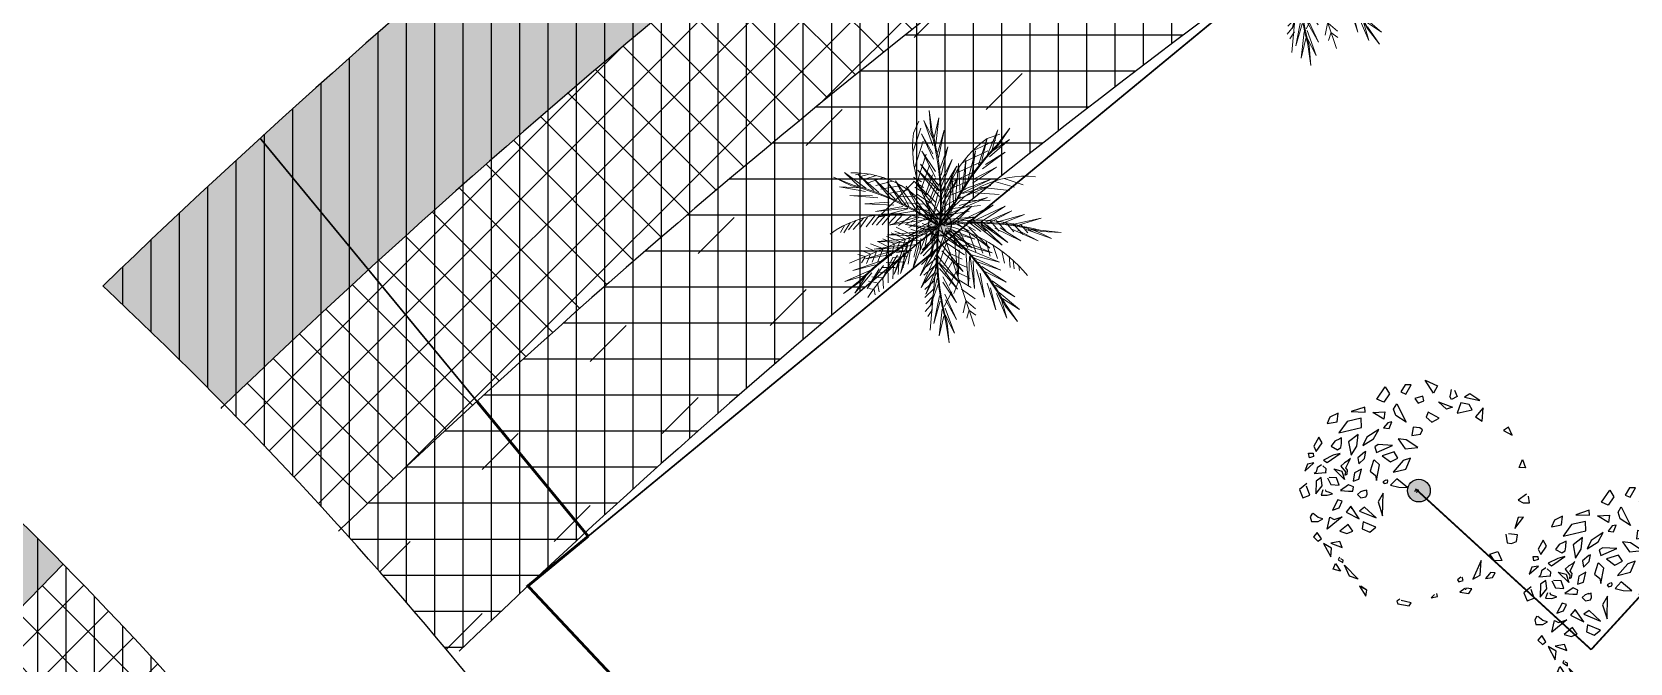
# Model space of a CAD drawing. Extents: x 671027 to 671614, y 802418 to 802669.
# Drawn here: x 671411.9 to 671440.08, y 802543.83 to 802554.96 of the extents above; entities that cross this region are included whole.
import ezdxf

# ---------------------------------------------------------------- set-up
doc = ezdxf.new("R2010")
doc.units = 0
for name, color, linetype in [('Bubbler 110', 1, 'Continuous'), ('Bubbler 60', 200, 'Continuous'), ('drip line', 7, 'Continuous'), ('korezia', 8, 'Continuous'), ('Pipe-Lateral-10 Bars-32mm', 7, 'Continuous'), ('Pipe-Lateral-10 Bars-50mm', 7, 'Continuous'), ('shrubs-Gc', 7, 'Continuous')]:
    doc.layers.add(name, color=color, linetype=linetype)
doc.layers.add('palm bltshardia', color=8, linetype='Continuous', lineweight=15)
doc.styles.get("Standard").update_dxf_attribs({"font": 'arial.ttf'})
doc.linetypes.add('32mm', pattern='A,0.5,-0.2,["32mm",Standard,S=0.1,R=0,X=-0.1,Y=-0.05],-0.5', length=1.2)
doc.linetypes.add('50mm', pattern='A,0.5,-0.2,["50mm",Standard,S=0.1,R=0,X=-0.1,Y=-0.05],-0.5', length=1.2)
pattern_1 = [(90, (0, 0), (-0.5, 0), [])]

# ---------------------------------------------------------------- blocks, each defined once
blk = doc.blocks.new('aer')
at = {"layer": 'palm bltshardia', "color": 60}
for p, q in [((-0.891, 1.136, -0.051), (-0.879, 1.331, -0.051)), ((-0.81, 0.872, -0.051), (-0.819, 1.243, -0.051)), ((-0.277, 0.977, -0.051), (-0.076, 1.224, -0.051)), ((-0.255, 1.133, -0.051), (-0.058, 1.356, -0.051)), ((-0.707, 0.675, -0.051), (-0.718, 1.075, -0.051)), ((-0.278, 0.753, -0.051), (-0.062, 1.138, -0.051)), ((-0.258, 0.596, -0.051), (-0.065, 0.972, -0.051)), ((-0.603, 0.53, -0.051), (-0.613, 0.908, -0.051)), ((-0.51, 0.415, -0.051), (-0.513, 0.771, -0.051)), ((-0.21, 0.41, -0.051), (-0.041, 0.821, -0.051)), ((0.825, 0.752, -0.051), (0.985, 0.699, -0.051)), ((0.904, 0.782, -0.051), (1.026, 0.747, -0.051)), ((1.011, 0.826, -0.051), (1.077, 0.81, -0.051)), ((-0.425, 0.295, -0.051), (-0.425, 0.655, -0.051)), ((-0.339, 0.232, -0.051), (-0.331, 0.554, -0.051)), ((-0.149, 0.254, -0.051), (-0.025, 0.658, -0.051)), ((-0.095, 0.15, -0.051), (-0.012, 0.47, -0.051)), ((0.48, 0.526, -0.051), (0.717, 0.496, -0.051)), ((0.575, 0.6, -0.051), (0.788, 0.582, -0.051)), ((0.714, 0.682, -0.051), (0.895, 0.65, -0.051)), ((-1.388, 0.173, -0.051), (-1.523, 0.314, -0.051)), ((-1.139, 0.052, -0.051), (-1.417, 0.299, -0.051)), ((-0.925, -0.006, -0.051), (-1.225, 0.258, -0.051)), ((-0.217, 0.114, -0.051), (-0.257, 0.443, -0.051)), ((0.196, 0.228, -0.051), (0.479, 0.242, -0.051)), ((0.29, 0.343, -0.051), (0.575, 0.325, -0.051)), ((0.371, 0.427, -0.051), (0.632, 0.412, -0.051)), ((-0.748, -0.029, -0.051), (-1.032, 0.221, -0.051)), ((-0.6, -0.038, -0.051), (-0.863, 0.202, -0.051)), ((-0.454, -0.058, -0.051), (-0.718, 0.187, -0.051)), ((-0.349, -0.038, -0.051), (-0.579, 0.187, -0.051)), ((-0.18, -0.029, -0.051), (-0.449, 0.166, -0.051)), ((0.119, 0.117, -0.051), (0.41, 0.15, -0.051))]:
    blk.add_line(p, q, dxfattribs=at)
at = {"layer": 'palm bltshardia', "elevation": -0.051}
for points in [[(-0.74, 1.253), (-0.9, 1.5), (-0.747, 1.23)], [(0.677, 1.327), (0.807, 1.59), (0.653, 1.32)], [(-1.325, 0.422), (-1.605, 0.513), (-1.304, 0.434)], [(1.474, 0.41), (1.758, 0.487), (1.454, 0.424)], [(1.37, -0.471), (1.65, -0.562), (1.35, -0.483)], [(-1.038, -0.969), (-1.257, -1.165), (-1.038, -0.945)], [(0.31, -1.415), (0.371, -1.703), (0.289, -1.403)]]:
    blk.add_lwpolyline(points, dxfattribs=at)
at = {"layer": 'palm bltshardia', "color": 52, "elevation": -0.051}
for points in [[(-0.629, 1.061), (-0.748, 1.433), (-0.692, 1.141)], [(-0.674, 1.05), (-0.948, 1.329), (-0.715, 1.143)], [(0.421, 1.002), (0.498, 1.407), (0.461, 1.073)], [(0.484, 0.952), (0.786, 1.232), (0.523, 1.022)], [(-0.372, 0.679), (-0.449, 1.098), (-0.424, 0.739)], [(0.226, 0.576), (0.227, 1.052), (0.262, 0.648)], [(-0.455, 0.644), (-0.79, 0.908), (-0.484, 0.718)], [(-0.243, 0.4), (-0.234, 0.912), (-0.291, 0.483)], [(0.073, 0.241), (0.046, 0.832), (0.12, 0.405)], [(0.228, 0.559), (0.631, 0.814), (0.27, 0.628)], [(-1.112, 0.409), (-1.451, 0.603), (-1.212, 0.425)], [(-0.664, 0.301), (-1.004, 0.558), (-0.742, 0.31)], [(-0.251, 0.358), (-0.722, 0.605), (-0.315, 0.456)], [(-0.334, 0.177), (-0.694, 0.569), (-0.446, 0.214)], [(0.009, 0.105), (0.103, 0.536), (-0.019, 0.164)], [(0.094, 0.247), (0.608, 0.539), (0.207, 0.374)], [(0.472, 0.216), (0.851, 0.589), (0.585, 0.247)], [(0.807, 0.324), (1.16, 0.563), (0.886, 0.329)], [(1.26, 0.408), (1.609, 0.585), (1.361, 0.419)], [(-1.111, 0.363), (-1.501, 0.383), (-1.204, 0.404)], [(-0.675, 0.212), (-1.1, 0.179), (-0.747, 0.247)], [(-0.02, 0.001), (-0.243, 0.382), (-0.081, 0.025)], [(0.083, 0.078), (0.397, 0.386), (0.148, 0.085)], [(0.814, 0.234), (1.237, 0.18), (0.887, 0.265)], [(1.257, 0.363), (1.648, 0.363), (1.352, 0.399)], [(-0.373, 0.158), (-0.866, 0.018), (-0.465, 0.183)], [(-0.024, -0.011), (-0.416, -0.211), (-0.088, 0.002)], [(0.069, -0.039), (0.462, 0.162), (0.133, -0.051)], [(0.51, 0.195), (0.995, 0.031), (0.603, 0.216)], [(-0.33, -0.233), (-0.849, -0.348), (-0.418, -0.311)], [(-0.021, -0.049), (-0.462, -0.051), (-0.073, -0.09)], [(0.022, -0.075), (-0.197, -0.458), (0.031, -0.14)], [(-0.013, -0.058), (-0.035, -0.498), (-0.056, -0.107)], [(0.034, -0.072), (0.404, -0.312), (0.055, -0.134)], [(0.066, -0.051), (0.288, -0.432), (0.127, -0.075)], [(0.38, -0.226), (0.739, -0.618), (0.491, -0.263)], [(0.419, -0.208), (0.911, -0.068), (0.511, -0.233)], [(0.721, -0.261), (1.146, -0.229), (0.792, -0.296)], [(-0.603, -0.456), (-0.995, -0.622), (-0.65, -0.52)], [(-0.334, -0.276), (-0.459, -0.773), (-0.402, -0.343)], [(0.027, -0.435), (-0.133, -0.942), (0.05, -0.549)], [(0.062, -0.459), (0.43, -0.816), (0.087, -0.551)], [(0.709, -0.351), (1.049, -0.607), (0.788, -0.36)], [(1.156, -0.413), (1.547, -0.432), (1.249, -0.453)], [(1.157, -0.458), (1.496, -0.653), (1.257, -0.474)], [(-0.531, -0.511), (-0.716, -0.895), (-0.597, -0.555)], [(-0.92, -0.79), (-1.258, -0.987), (-0.984, -0.869)], [(-0.88, -0.812), (-1.092, -1.141), (-0.961, -0.873)], [(0.084, -0.782), (0.031, -1.205), (0.115, -0.855)], [(0.167, -0.748), (0.408, -1.099), (0.172, -0.827)], [(0.214, -1.224), (0.216, -1.615), (0.251, -1.319)], [(0.254, -1.2), (0.432, -1.548), (0.265, -1.301)]]:
    blk.add_lwpolyline(points, dxfattribs=at)
at = {"layer": 'palm bltshardia', "color": 64, "elevation": -0.051}
for points in [[(0.566, 1.137), (0.83, 1.426), (0.604, 1.231)], [(-0.51, 0.897), (-0.602, 1.299), (-0.551, 0.966)], [(0.292, 0.778), (0.353, 1.2), (0.342, 0.84)], [(-0.585, 0.868), (-0.897, 1.137), (-0.626, 0.937)], [(-0.298, 0.478), (-0.317, 0.955), (-0.337, 0.549)], [(0.146, 0.458), (0.125, 0.989), (0.199, 0.563)], [(0.364, 0.723), (0.688, 0.999), (0.39, 0.798)], [(-0.313, 0.485), (-0.726, 0.725), (-0.358, 0.553)], [(-0.095, 0.207), (-0.091, 0.798), (-0.148, 0.369)], [(0.187, 0.472), (0.635, 0.72), (0.235, 0.555)], [(-0.913, 0.369), (-1.252, 0.602), (-0.99, 0.392)], [(-0.474, 0.204), (-0.81, 0.542), (-0.55, 0.23)], [(-0.129, 0.074), (-0.526, 0.513), (-0.278, 0.157)], [(0.047, 0.113), (-0.064, 0.539), (0.073, 0.172)], [(0.262, 0.124), (0.681, 0.542), (0.415, 0.2)], [(0.612, 0.236), (0.966, 0.557), (0.69, 0.258)], [(1.059, 0.379), (1.41, 0.595), (1.138, 0.398)], [(-0.922, 0.289), (-1.334, 0.276), (-1, 0.312)], [(-0.1, 0.185), (-0.625, 0.458), (-0.218, 0.308)], [(0.119, 0.08), (0.5, 0.3), (0.143, 0.14)], [(0.601, 0.224), (1.061, 0.097), (0.681, 0.239)], [(1.065, 0.298), (1.475, 0.264), (1.143, 0.317)], [(-0.463, 0.191), (-0.929, 0.088), (-0.541, 0.21)], [(-0.148, 0.064), (-0.719, -0.091), (-0.319, 0.074)], [(0.083, 0.065), (0.409, -0.232), (0.148, 0.06)], [(0.194, -0.113), (0.765, 0.041), (0.364, -0.124)], [(0.281, 0.113), (0.843, -0.071), (0.451, 0.114)], [(-0.139, -0.107), (-0.717, -0.231), (-0.285, -0.194)], [(-0.139, -0.129), (-0.291, -0.7), (-0.234, -0.271)], [(0.013, -0.206), (-0.168, -0.769), (0.015, -0.376)], [(0.032, -0.217), (0.451, -0.634), (0.108, -0.37)], [(0.175, -0.124), (0.572, -0.562), (0.324, -0.207)], [(0.509, -0.24), (0.974, -0.138), (0.587, -0.26)], [(-0.424, -0.34), (-0.884, -0.463), (-0.484, -0.393)], [(-0.407, -0.338), (-0.551, -0.792), (-0.463, -0.396)], [(0.519, -0.254), (0.856, -0.591), (0.596, -0.279)], [(0.958, -0.419), (1.298, -0.652), (1.036, -0.441)], [(0.967, -0.338), (1.379, -0.325), (1.045, -0.361)], [(-0.786, -0.638), (-1.158, -0.815), (-0.845, -0.694)], [(-0.721, -0.686), (-0.916, -1.049), (-0.78, -0.742)], [(0.073, -0.569), (-0.052, -1.029), (0.088, -0.648)], [(0.079, -0.553), (0.401, -0.905), (0.101, -0.631)], [(0.149, -1.032), (0.117, -1.442), (0.168, -1.11)], [(0.223, -1), (0.44, -1.35), (0.242, -1.078)]]:
    blk.add_lwpolyline(points, dxfattribs=at)
at = {"layer": 'palm bltshardia', "color": 13, "elevation": -0.051}
for points in [[(0.679, 1.294, 0.163977), (0.009, 0.019, -5.135633)], [(-0.891, 1.136, 0.234869), (0.008, 0.007, 2.6185)], [(1.191, 0.889, 0.174923), (0.009, 0.019, -4.874429)], [(-1.388, 0.173, 0.234869), (0.051, 0.063, 2.6185)]]:
    blk.add_lwpolyline(points, format="xyb", dxfattribs=at)
at = {"layer": 'palm bltshardia', "color": 60, "elevation": -0.051}
for points in [[(0.57, 1.168), (0.645, 1.225)], [(0.346, 0.901), (0.522, 0.958)], [(0.406, 0.989), (0.614, 1.066)], [(0.459, 1.092), (0.619, 1.137)], [(0.232, 0.696), (0.429, 0.764)], [(0.268, 0.782), (0.488, 0.862)], [(0.113, 0.39), (0.329, 0.511)], [(0.15, 0.486), (0.355, 0.584)], [(0.192, 0.581), (0.389, 0.672)], [(-0.344, -0.005), (-0.564, 0.236)], [(-0.198, -0.001), (-0.478, 0.278)], [(0.048, 0.193), (0.251, 0.359)], [(0.092, 0.302), (0.284, 0.444)], [(-0.476, 0.001), (-0.659, 0.21)], [(-0.476, 0.001), (-0.651, -0.125)], [(0.132, -0.016), (0.347, 0.123)], [(0.29, -0.013), (0.55, 0.155)], [(0.436, -0.04), (0.597, 0.101)], [(0.555, -0.049), (0.726, 0.112)], [(0.724, -0.058), (0.9, 0.095)], [(0.858, -0.062), (1.03, 0.056)], [(0.997, -0.081), (1.205, 0.046)], [(-0.688, 0), (-0.795, -0.082)], [(-0.598, -0.007), (-0.74, -0.106)], [(-0.654, -0.229), (-0.713, -0.49)], [(-0.525, -0.157), (-0.625, -0.418)], [(-0.344, -0.005), (-0.553, -0.137)], [(-0.367, -0.091), (-0.498, -0.341)], [(-0.251, -0.055), (-0.363, -0.254)], [(-0.147, -0.032), (-0.263, -0.217)], [(-0.163, -0.164), (-0.144, -0.437)], [(-0.001, -0.11), (-0.118, -0.234)], [(-0.002, -0.222), (-0.116, -0.329)], [(-0.094, -0.105), (-0.081, -0.326)], [(-0.003, -0.151), (-0.028, -0.305)], [(0.047, -0.233), (0.01, -0.392)], [(0.042, -0.131), (0.164, -0.228)], [(0.06, -0.226), (0.195, -0.318)], [(0.103, -0.075), (0.236, -0.386)], [(0.189, -0.097), (0.322, -0.407)], [(0.29, -0.023), (0.519, -0.229)], [(0.305, -0.161), (0.429, -0.48)], [(0.425, -0.226), (0.506, -0.483)], [(0.437, -0.019), (0.574, -0.184)], [(0.556, -0.029), (0.699, -0.215)], [(0.724, -0.048), (0.874, -0.227)], [(0.857, -0.065), (1.008, -0.209)], [(0.974, -0.228), (1.131, -0.415)], [(1.18, -0.085), (1.34, -0.007)], [(1.18, -0.094), (1.325, -0.196)], [(1.32, -0.104), (1.43, -0.038)], [(1.32, -0.098), (1.418, -0.18)], [(-0.864, -0.39), (-0.901, -0.638)], [(-0.754, -0.298), (-0.822, -0.593)], [(-0.353, -0.437), (-0.28, -0.608)], [(-0.286, -0.34), (-0.232, -0.566)], [(-0.002, -0.409), (-0.051, -0.459), (-0.22, -0.606)], [(-0.219, -0.243), (-0.203, -0.469)], [(-0.002, -0.308), (-0.108, -0.42)], [(-0.002, -0.409), (0.047, -0.459), (0.121, -0.528)], [(0.112, -0.327), (0.049, -0.488)], [(0.075, -0.338), (0.231, -0.415)], [(0.129, -0.42), (0.091, -0.619)], [(0.126, -0.419), (0.288, -0.539)], [(0.522, -0.296), (0.588, -0.511)], [(0.621, -0.36), (0.699, -0.542)], [(0.729, -0.411), (0.789, -0.581)], [(0.829, -0.453), (0.894, -0.625)], [(-1.094, -0.665), (-1.113, -0.814)], [(-1.032, -0.575), (-1.052, -0.757)], [(-0.966, -0.495), (-0.98, -0.727)], [(-0.446, -0.674), (-0.361, -0.861)], [(-0.435, -0.581), (-0.335, -0.782)], [(-0.388, -0.512), (-0.311, -0.683)], [(-0.002, -0.478), (-0.172, -0.649)], [(-0.002, -0.548), (-0.171, -0.706)], [(-0.003, -0.64), (-0.149, -0.79)], [(-0.003, -0.64), (0.116, -0.754)], [(-0.002, -0.478), (0.102, -0.583)], [(-0.002, -0.548), (0.105, -0.657)], [(0.187, -0.532), (0.125, -0.75)], [(0.158, -0.54), (0.351, -0.659)], [(0.239, -0.622), (0.171, -0.827)], [(0.181, -0.642), (0.37, -0.747)], [(0.922, -0.499), (0.988, -0.649)], [(1.013, -0.55), (1.089, -0.703)], [(1.102, -0.589), (1.171, -0.694)], [(-1.152, -0.763), (-1.161, -0.855)], [(-0.519, -0.935), (-0.414, -1.11)], [(-0.505, -0.816), (-0.4, -1.009)], [(-0.485, -0.747), (-0.393, -0.918)], [(-0.002, -0.904), (-0.144, -1.051)], [(-0.003, -0.726), (-0.14, -0.854)], [(-0.003, -0.829), (-0.127, -0.93)], [(-0.004, -0.904), (0.136, -1.052)], [(-0.003, -0.726), (0.14, -0.841)], [(-0.003, -0.829), (0.138, -0.925)], [(0.286, -0.717), (0.199, -0.946)], [(0.211, -0.744), (0.429, -0.854)], [(0.316, -0.854), (0.242, -1.038)], [(0.28, -0.865), (0.459, -0.951)], [(-0.543, -1.113), (-0.461, -1.266)], [(-0.534, -0.991), (-0.439, -1.198)], [(-0.003, -1.014), (-0.124, -1.13)], [(-0.003, -1.106), (-0.107, -1.216)], [(-0.005, -1.014), (0.116, -1.131)], [(-0.005, -1.106), (0.099, -1.216)], [(0.341, -0.985), (0.28, -1.117)], [(0.381, -1.09), (0.311, -1.222)], [(0.351, -0.979), (0.485, -1.034)], [(0.392, -1.083), (0.533, -1.133)], [(-0.547, -1.202), (-0.446, -1.344)], [(-0.541, -1.292), (-0.468, -1.389)], [(-0.003, -1.199), (-0.015, -1.204), (-0.072, -1.28)], [(-0.005, -1.199), (0.007, -1.204), (0.063, -1.28)], [(0.42, -1.186), (0.348, -1.292)], [(0.428, -1.18), (0.553, -1.209)], [(0.496, -1.263), (0.45, -1.328)], [(0.496, -1.263), (0.574, -1.28)]]:
    blk.add_lwpolyline(points, dxfattribs=at)
at = {"layer": 'palm bltshardia', "color": 13, "elevation": -0.051}
for points in [[(1.572, -0.121), (-0.008, 0.006)], [(-0.001, -0.009), (-0.005, -1.443)], [(0.023, -0.021), (1.368, -0.745)]]:
    blk.add_lwpolyline(points, dxfattribs=at)
at = {"layer": 'palm bltshardia', "color": 60, "elevation": -0.051}
blk.add_lwpolyline([(0.564, -1.395, -0.096681), (0.06, -0.134, 0.41346)], format="xyb", dxfattribs=at)
at = {"layer": 'palm bltshardia', "color": 15}
for centre, radius, start, end in [((2.757, 2.687, -0.051), 3.795, 202.5718, 223.5983), ((2.757, 2.687, -0.051), 3.781, 202.2898, 223.5983), ((3.668, -0.983, -0.051), 3.795, 142.5718, 163.5983), ((3.668, -0.983, -0.051), 3.781, 142.2898, 163.5983), ((-1.82, -3.326, -0.051), 3.781, 61.1603, 82.4687), ((-1.82, -3.326, -0.051), 3.795, 61.1603, 82.1867), ((1.778, -3.358, -0.051), 3.795, 94.9049, 115.9313), ((1.778, -3.358, -0.051), 3.781, 94.6228, 115.9313), ((1.96, -3.271, -0.051), 3.795, 121.1603, 142.1867), ((1.96, -3.271, -0.051), 3.781, 121.1603, 142.4687), ((3.803, 0.03, -0.051), 3.795, 181.1603, 202.1867), ((3.803, 0.03, -0.051), 3.781, 181.1603, 202.4687), ((1.866, 3.277, -0.051), 3.795, 241.1603, 262.1867), ((1.866, 3.277, -0.051), 3.781, 241.1603, 262.4687)]:
    blk.add_arc(centre, radius, start, end, dxfattribs=at)
at = {"layer": 'palm bltshardia', "color": 60, "extrusion": (0, 0, -1)}
for centre, major_axis, start_param, end_param in [((1.156, 0.858, -0.051), (0.869, -1.145), 1.597919, 2.736382), ((0.009, 0.019, -0.051), (-0.0166, -0.0126), 4.61587, 6.963033), ((1.019, -1.193, -0.051), (-1.248, -0.947), 0.42674, 1.511951)]:
    blk.add_ellipse(centre, major_axis=major_axis, ratio=1, start_param=start_param, end_param=end_param, dxfattribs=at)
at = {"layer": 'palm bltshardia', "color": 13, "extrusion": (0, 0, -1)}
blk.add_ellipse((0.106, -1.436, -0.051), major_axis=(0.863, -1.136), ratio=1, start_param=2.601404, end_param=3.68612, dxfattribs=at)
blk = doc.blocks.new('korezya')
at = {"layer": 'korezia', "color": 3}
for p, q in [((1.079, 6.355), (0.943, 6.209)), ((1.685, 6.19), (1.079, 6.355)), ((-2.295, 5.958), (-2.494, 5.7)), ((-2.494, 5.7), (-2.155, 5.634)), ((-1.811, 5.841), (-2.295, 5.958)), ((-2.155, 5.634), (-2.128, 5.733)), ((-2.155, 5.634), (-2.155, 5.634)), ((-2.096, 5.648), (-1.811, 5.841)), ((0.943, 6.209), (1.251, 6.105)), ((1.251, 6.105), (1.486, 6.03)), ((1.486, 6.03), (1.486, 6.03)), ((1.563, 5.95), (1.739, 6.04)), ((1.739, 6.04), (1.685, 6.19)), ((3.445, 5.617), (3.354, 5.297)), ((3.734, 5.034), (3.445, 5.617)), ((-3.688, 5.168), (-3.864, 4.914)), ((-3.864, 4.914), (-3.611, 4.886)), ((-3.304, 5.196), (-3.688, 5.168)), ((-3.611, 4.886), (-3.548, 4.947)), ((-3.548, 4.947), (-3.304, 5.196)), ((-3.145, 4.18), (-2.589, 5.163)), ((-3.01, 4.984), (-3.145, 4.18)), ((-2.589, 5.163), (-3.01, 4.984)), ((-1.807, 5.262), (-2.042, 5.201)), ((-2.042, 5.201), (-2.001, 5.008)), ((-1.933, 4.999), (-1.734, 5.131)), ((-1.734, 5.131), (-1.807, 5.262)), ((3.354, 5.297), (3.662, 5.053)), ((3.354, 5.297), (3.734, 5.034)), ((3.662, 5.053), (3.662, 5.053)), ((3.793, 4.644), (4.246, 4.437)), ((4.472, 3.811), (3.793, 4.644)), ((-4.108, 3.752), (-4.294, 4.274)), ((-4.294, 4.274), (-3.882, 4.25)), ((-3.652, 3.86), (-4.108, 3.752)), ((-3.882, 4.25), (-3.652, 3.86)), ((4.246, 4.437), (4.472, 3.811)), ((4.558, 3.651), (4.531, 3.515)), ((4.798, 3.468), (4.558, 3.651)), ((4.734, 4.112), (5.128, 3.967)), ((4.979, 3.666), (4.734, 4.112)), ((5.128, 3.967), (4.979, 3.666)), ((5.137, 2.513), (4.522, 2.805)), ((4.522, 2.805), (4.626, 2.457)), ((4.531, 3.515), (4.662, 3.44)), ((4.662, 3.44), (4.662, 3.44)), ((4.721, 3.336), (4.798, 3.468)), ((5.209, 3.275), (5.119, 2.791)), ((5.119, 2.791), (5.544, 2.499)), ((5.544, 2.499), (5.209, 3.275)), ((2.926, 2.08), (2.559, 1.831)), ((2.559, 1.831), (3.243, 1.478)), ((3.337, 1.854), (2.926, 2.08)), ((3.243, 1.478), (3.337, 1.854)), ((4.206, 2.052), (3.867, 1.949)), ((3.867, 1.949), (4.088, 1.554)), ((4.088, 1.554), (4.586, 1.892)), ((4.586, 1.892), (4.206, 2.052)), ((4.626, 2.457), (5.137, 2.513)), ((5.848, 2.349), (5.644, 2.227)), ((5.644, 2.227), (5.843, 1.855)), ((5.843, 1.855), (6.078, 2.086)), ((6.078, 2.086), (5.848, 2.349)), ((-5.74, 1.155), (-6.089, 1.188)), ((-6.089, 1.188), (-6.061, 0.812)), ((-5.957, 0.699), (-5.473, 0.986)), ((-5.473, 0.986), (-5.74, 1.155)), ((2.134, 1.233), (2.004, -0.028)), ((2.325, 0.434), (2.134, 1.233)), ((3.401, 0.867), (2.51, 1.318)), ((2.51, 1.318), (3.094, 0.678)), ((4.143, 0.862), (3.446, 1.285)), ((3.446, 1.285), (3.863, 0.556)), ((4.844, 1.21), (4.378, 1.097)), ((5.739, 1.248), (5.468, 1.126)), ((5.468, 1.126), (5.721, 1.023)), ((5.721, 1.023), (5.975, 0.778)), ((6.115, 1.22), (5.739, 1.248)), ((6.02, 0.755), (6.16, 0.957)), ((6.16, 0.957), (6.115, 1.22)), ((-6.061, 0.812), (-6.061, 0.812)), ((2.004, -0.028), (2.325, 0.434)), ((2.976, 0.095), (2.899, -0.032)), ((3.257, 0.128), (2.976, 0.095)), ((3.094, 0.678), (3.401, 0.867)), ((3.424, -0.069), (3.257, 0.128)), ((3.863, 0.556), (3.822, 0.697)), ((3.863, 0.556), (4.143, 0.862)), ((4.514, 0.59), (4.324, 0.237)), ((4.324, 0.237), (4.559, 0.143)), ((4.898, 0.684), (4.514, 0.59)), ((4.559, 0.143), (4.898, 0.684)), ((5.975, 0.778), (5.975, 0.778)), ((-5.907, -1.253), (-6.034, -0.773)), ((-6.034, -0.773), (-5.672, -0.816)), ((-5.672, -0.816), (-5.907, -1.253)), ((2.312, -0.766), (2.081, -1.608)), ((2.352, -1.043), (2.312, -0.766)), ((2.899, -0.032), (2.895, -0.267)), ((2.895, -0.267), (3.044, -0.234)), ((3.031, -0.258), (3.248, -0.206)), ((3.044, -0.234), (3.044, -0.234)), ((3.248, -0.206), (3.424, -0.069)), ((3.619, -0.831), (3.284, -0.921)), ((3.677, -0.276), (3.628, -0.507)), ((3.628, -0.507), (3.881, -0.652)), ((3.926, -0.295), (3.677, -0.276)), ((3.881, -0.652), (4.365, -0.37)), ((4.365, -0.37), (3.926, -0.295)), ((4.863, -0.737), (4.406, -0.662)), ((4.406, -0.662), (4.519, -1.094)), ((5.116, -0.167), (4.822, -0.219)), ((4.822, -0.219), (4.985, -0.304)), ((5.021, -1.141), (4.863, -0.737)), ((4.985, -0.304), (5.156, -0.374)), ((5.459, -0.205), (5.116, -0.167)), ((5.156, -0.374), (5.179, -0.459)), ((5.179, -0.459), (5.193, -0.464)), ((5.333, -0.492), (5.459, -0.205)), ((5.744, -0.29), (5.347, -0.718)), ((5.347, -0.718), (5.365, -1.179)), ((5.668, -1), (5.744, -0.29)), ((6.495, -0.139), (6.093, -0.257)), ((6.093, -0.257), (6.224, -0.76)), ((6.206, -0.91), (6.64, -0.609)), ((6.224, -0.76), (6.224, -0.76)), ((6.64, -0.609), (6.495, -0.139)), ((2.081, -1.608), (2.335, -1.904)), ((2.628, -1.307), (2.352, -1.043)), ((2.389, -1.89), (2.628, -1.307)), ((3.212, -1.763), (2.868, -2.04)), ((3.284, -0.921), (3.09, -1.466)), ((3.09, -1.466), (3.506, -1.278)), ((3.239, -2.106), (3.212, -1.763)), ((4.519, -1.094), (4.935, -1.146)), ((4.935, -1.146), (4.935, -1.146)), ((5.084, -1.428), (5.048, -1.63)), ((5.048, -1.63), (5.229, -1.828)), ((5.084, -1.428), (5.112, -1.409)), ((5.736, -1.428), (5.084, -1.428)), ((5.302, -1.889), (5.55, -1.734)), ((5.365, -1.179), (5.668, -1)), ((5.55, -1.734), (5.627, -1.503)), ((5.627, -1.503), (5.736, -1.428)), ((6.252, -1.616), (5.709, -2.025)), ((6.08, -1.992), (6.252, -1.616)), ((-4.974, -2.946), (-5.431, -2.655)), ((-5.431, -2.655), (-5.264, -3.115)), ((0.58, -2.394), (-0.139, -2.403)), ((-0.139, -2.403), (0.48, -2.888)), ((0.924, -2.977), (0.58, -2.394)), ((1.018, -1.9), (1.199, -2.262)), ((1.199, -2.262), (1.887, -2.106)), ((2.185, -2.318), (1.258, -2.633)), ((1.258, -2.633), (2.05, -2.746)), ((2.05, -2.746), (2.249, -2.642)), ((2.249, -2.642), (2.185, -2.318)), ((2.335, -1.904), (2.389, -1.89)), ((2.868, -2.04), (2.764, -2.417)), ((2.764, -2.417), (2.85, -2.384)), ((2.85, -2.384), (3.239, -2.106)), ((3.606, -2.289), (3.253, -2.76)), ((3.683, -3.037), (3.606, -2.289)), ((4.343, -2.646), (4.14, -2.755)), ((4.972, -1.983), (4.203, -2.435)), ((4.203, -2.435), (4.601, -2.364)), ((4.682, -2.872), (4.343, -2.646)), ((4.601, -2.364), (5.157, -2.133)), ((5.157, -2.133), (4.972, -1.983)), ((5.528, -2.655), (5.157, -3.098)), ((5.229, -1.828), (5.229, -1.828)), ((5.646, -2.961), (5.528, -2.655)), ((5.7, -2.387), (5.931, -2.326)), ((5.7, -2.566), (5.7, -2.387)), ((5.962, -2.585), (5.7, -2.566)), ((5.709, -2.025), (6.08, -1.992)), ((5.931, -2.326), (5.962, -2.585)), ((-5.264, -3.115), (-4.974, -2.946)), ((-0.343, -3.123), (-0.487, -3.358)), ((-0.487, -3.358), (-0.333, -3.49)), ((0.132, -3.09), (-0.343, -3.123)), ((-0.333, -3.49), (-0.333, -3.49)), ((-0.333, -3.49), (-0.333, -3.49)), ((-0.333, -3.49), (0.033, -3.551)), ((0.033, -3.551), (0.132, -3.09)), ((0.48, -2.888), (0.924, -2.977)), ((2.281, -3.089), (1.946, -3.588)), ((1.946, -3.588), (2.656, -3.207)), ((2.909, -2.76), (2.281, -3.089)), ((2.656, -3.207), (2.909, -2.76)), ((3.253, -2.76), (3.122, -3.409)), ((3.122, -3.409), (3.683, -3.037)), ((4.09, -2.971), (4.054, -3.282)), ((4.054, -3.282), (4.167, -3.239)), ((4.14, -2.755), (4.09, -2.971)), ((4.167, -3.239), (4.456, -3.136)), ((4.456, -3.136), (4.682, -2.872)), ((5.157, -3.098), (5.32, -3.432)), ((5.32, -3.432), (5.646, -2.961)), ((-2.726, -4.686), (-2.482, -4.126)), ((-2.242, -4.483), (-1.907, -4.403)), ((-1.907, -4.403), (-1.491, -4.845)), ((-1.039, -3.744), (-1.46, -3.933)), ((-1.46, -3.933), (-0.876, -4.313)), ((-0.736, -4.05), (-1.039, -3.744)), ((-0.876, -4.313), (-0.736, -4.05)), ((1.367, -3.588), (1.195, -3.946)), ((1.675, -3.645), (1.367, -3.588)), ((1.413, -3.917), (1.675, -3.645)), ((2.91, -3.771), (2.878, -4.288)), ((2.878, -4.288), (3.67, -4.18)), ((4.19, -3.573), (2.91, -3.771)), ((3.67, -4.18), (4.19, -3.573)), ((4.235, -4.208), (4.14, -4.678)), ((4.796, -4.147), (4.235, -4.208)), ((4.606, -4.499), (4.796, -4.147)), ((-2.965, -4.991), (-3.793, -4.738)), ((-3.793, -4.738), (-3.273, -5.142)), ((-3.273, -5.142), (-2.965, -4.991)), ((-3.192, -4.554), (-2.726, -4.686)), ((-2.563, -5.048), (-2.224, -4.911)), ((-2.445, -5.419), (-2.563, -5.048)), ((-2.201, -5.156), (-2.269, -5.466)), ((-1.491, -4.845), (-2.242, -4.483)), ((-2.224, -4.911), (-2.156, -5.09)), ((-2.156, -5.09), (-2.201, -5.156)), ((-0.36, -4.868), (-0.686, -4.962)), ((-0.686, -4.962), (-0.659, -5.226)), ((-0.659, -5.226), (-0.197, -5.15)), ((-0.197, -5.15), (-0.36, -4.868)), ((3.394, -4.707), (2.625, -4.613)), ((2.625, -4.613), (2.63, -4.891)), ((2.63, -4.891), (3.394, -4.707)), ((4.14, -4.678), (4.606, -4.499)), ((-2.269, -5.466), (-2.269, -5.466)), ((-1.509, -5.734), (-1.251, -5.353)), ((-0.853, -6.119), (-1.509, -5.734)), ((-1.251, -5.353), (-0.853, -6.119))]:
    blk.add_line(p, q, dxfattribs=at)
at = {"layer": 'korezia', "color": 6}
for p, q in [((-0.179, 6.025), (-0.554, 5.968)), ((-0.554, 5.968), (-0.513, 5.808)), ((-0.396, 5.841), (-0.179, 6.025)), ((-5.189, 3.281), (-5.275, 2.91)), ((-5.275, 2.91), (-4.786, 2.811)), ((-4.913, 3.366), (-5.189, 3.281)), ((-4.66, 3.3), (-4.913, 3.366)), ((-4.786, 2.811), (-4.786, 2.811)), ((-4.628, 2.825), (-4.66, 3.3)), ((-5.153, 2.547), (-5.695, 1.95)), ((-5.695, 1.95), (-5.392, 1.959)), ((-5.392, 1.959), (-5.153, 2.547)), ((4.378, 1.097), (5.273, 1.714)), ((5.066, 1.069), (4.844, 1.21)), ((5.273, 1.714), (5.066, 1.069)), ((0.154, 0.08), (0, 0)), ((0.158, -0.089), (0.249, 0.038)), ((0, 0), (0.158, -0.089)), ((0.624, -0.221), (1.172, -0.757)), ((1.099, -0.282), (0.624, -0.221)), ((1.552, -0.427), (1.099, -0.282)), ((1.172, -0.757), (1.552, -0.427)), ((1.714, -0.583), (1.692, -0.681)), ((1.692, -0.681), (1.728, -0.771)), ((1.904, -0.55), (1.714, -0.583)), ((1.796, -0.738), (1.963, -0.662)), ((1.963, -0.662), (1.904, -0.55)), ((3.506, -1.278), (3.619, -0.831)), ((0.62, -1.256), (0.313, -1.844)), ((0.313, -1.844), (0.729, -1.74)), ((1.353, -1.142), (0.62, -1.256)), ((0.729, -1.74), (1.353, -1.142)), ((1.448, -1.726), (1.018, -1.9)), ((1.887, -2.106), (1.448, -1.726)), ((3.958, -1.598), (3.791, -1.894)), ((3.922, -1.24), (3.872, -1.457)), ((3.872, -1.457), (3.958, -1.598)), ((4.04, -1.193), (3.922, -1.24)), ((3.999, -1.377), (4.04, -1.193)), ((4.23, -1.72), (3.999, -1.377)), ((4.008, -1.894), (4.23, -1.72)), ((4.202, -1.442), (4.085, -0.963)), ((4.085, -0.963), (4.637, -1.597)), ((4.637, -1.597), (4.202, -1.442)), ((4.637, -1.597), (4.637, -1.597)), ((4.637, -1.597), (4.637, -1.597)), ((3.791, -1.894), (3.655, -2.101)), ((3.655, -2.101), (3.809, -1.983)), ((3.809, -1.983), (4.008, -1.894)), ((-3.834, -3.576), (-3.952, -4.31)), ((-3.952, -4.31), (-3.495, -3.849)), ((-3.495, -3.849), (-3.834, -3.576)), ((-2.482, -4.126), (-3.337, -4.244)), ((-3.337, -4.244), (-3.192, -4.554)), ((0.834, -4.934), (0.399, -3.861)), ((0.399, -3.861), (0.947, -4.28)), ((0.947, -4.28), (1.033, -4.651)), ((1.195, -3.946), (1.413, -3.917)), ((1.526, -4.533), (1.616, -4.129)), ((1.616, -4.129), (2.195, -4.547)), ((1.033, -4.651), (0.834, -4.934)), ((1.196, -5.521), (1.549, -5.088)), ((1.911, -5.281), (1.391, -5.921)), ((2.195, -4.547), (1.526, -4.533)), ((1.549, -5.088), (1.911, -5.281)), ((0.282, -5.423), (-0.057, -5.922)), ((-0.057, -5.922), (0.283, -5.954)), ((0.549, -5.573), (0.282, -5.423)), ((0.283, -5.954), (0.549, -5.573)), ((1.391, -5.921), (1.196, -5.521))]:
    blk.add_line(p, q, dxfattribs=at)
blk = doc.blocks.new('Bubbler 110')
at = {"layer": 'Bubbler 110'}
h = blk.add_hatch(color=1, dxfattribs=at)
h.dxf.hatch_style = 1
h.paths.add_polyline_path([(-0.2, 0, 1), (0.2, 0, 1)])
at = {"layer": 'Bubbler 110', "color": 7}
blk.add_circle((0, 0), 0.2, dxfattribs=at)
blk = doc.blocks.new('Bubbler 60')
at = {"layer": 'Bubbler 60'}
h = blk.add_hatch(color=200, dxfattribs=at)
h.dxf.hatch_style = 1
h.paths.add_polyline_path([(0.2, 0, 1), (-0.2, 0, 1)])
at = {"layer": 'Bubbler 60', "color": 7}
blk.add_circle((0, 0), 0.2, dxfattribs=at)

msp = doc.modelspace()

# ---------------------------------------------------------------- hatches: boundary and pattern name
at = {"layer": 'drip line', "true_color": 0xfecc66, "transparency": 33554585}
h = msp.add_hatch(dxfattribs=at)
h.set_pattern_fill('ANSI31', color=31, scale=4, angle=45)
h.set_pattern_definition(pattern_1)
h.paths.add_polyline_path([(671415.294, 802548.388, 0.010485), (671413.145, 802550.483, -0.043046), (671432.754, 802566.35), (671435.051, 802564.279, 0.044177)])
h = msp.add_hatch(dxfattribs=at)
h.set_pattern_fill('ANSI31', color=31, scale=4, angle=45)
h.set_pattern_definition(pattern_1)
h.paths.add_polyline_path([(671417.352, 802546.205, 0.01048), (671415.294, 802548.388, -0.044177), (671435.051, 802564.279), (671437.351, 802562.205, 0.045582)])
h = msp.add_hatch(dxfattribs=at)
h.set_pattern_fill('ANSI31', color=31, scale=4, angle=45)
h.set_pattern_definition(pattern_1)
h.paths.add_polyline_path([(671437.351, 802562.205), (671439.654, 802560.129, 0.047279), (671419.32, 802543.935, 0.010494), (671417.352, 802546.205, -0.045582)])
h = msp.add_hatch(dxfattribs=at)
h.set_pattern_fill('ANSI31', color=31, scale=4, angle=45)
h.set_pattern_definition(pattern_1)
h.paths.add_polyline_path([(671376.323, 802482.921, -0.068409), (671431.498, 802491.475, -0.01121), (671431.129, 802488.468, 0.074531), (671372.084, 802478.449, -0.137219), (671410.299, 802547.668, -0.0111), (671412.449, 802545.576, 0.127822)])
h = msp.add_hatch(dxfattribs=at)
h.set_pattern_fill('ANSI31', color=31, scale=4, angle=45)
h.set_pattern_definition(pattern_1)
h.paths.add_polyline_path([(671380.748, 802487.299, -0.062121), (671431.731, 802494.479, -0.011149), (671431.498, 802491.475, 0.068409), (671376.323, 802482.921, -0.127822), (671412.449, 802545.576, -0.011108), (671414.506, 802543.388, 0.117882)])
at = {"layer": 'shrubs-Gc'}
h = msp.add_hatch(dxfattribs=at)
h.set_pattern_fill('AR-SAND', color=219, scale=0.01125)
h.paths.add_polyline_path([(671415.294, 802548.388, 0.010485), (671413.145, 802550.483, -0.043046), (671432.754, 802566.35), (671435.051, 802564.279, 0.044177)])
h = msp.add_hatch(dxfattribs=at)
h.set_pattern_fill('ANSI37', color=74, scale=0.2)
h.paths.add_polyline_path([(671417.352, 802546.205, 0.01048), (671415.294, 802548.388, -0.044177), (671435.051, 802564.279), (671437.351, 802562.205, 0.045582)])
at = {"layer": 'shrubs-Gc', "linetype": 'ByBlock'}
h = msp.add_hatch(dxfattribs=at)
h.set_pattern_fill('DOLMIT', color=240, scale=0.1)
h.paths.add_polyline_path([(671437.351, 802562.205), (671439.654, 802560.129, 0.047279), (671419.32, 802543.935, 0.010494), (671417.352, 802546.205, -0.045582)])
at = {"layer": 'shrubs-Gc'}
h = msp.add_hatch(dxfattribs=at)
h.set_pattern_fill('AR-SAND', color=219, scale=0.01125)
h.paths.add_polyline_path([(671376.323, 802482.921, -0.068409), (671431.498, 802491.475, -0.01121), (671431.129, 802488.468, 0.074531), (671372.084, 802478.449, -0.137219), (671410.299, 802547.668, -0.0111), (671412.449, 802545.576, 0.127822)])
h = msp.add_hatch(dxfattribs=at)
h.set_pattern_fill('ANSI37', color=74, scale=0.2)
h.paths.add_polyline_path([(671380.748, 802487.299, -0.062121), (671431.731, 802494.479, -0.011149), (671431.498, 802491.475, 0.068409), (671376.323, 802482.921, -0.127822), (671412.449, 802545.576, -0.011108), (671414.506, 802543.388, 0.117882)])

# ---------------------------------------------------------------- linework, layer by layer
at = {"color": 0}
for centre, radius, start, end in [((671514.927, 802444.745), 146.765, 124.04851, 133.90795), ((671364.257, 802498.204), 71.577, 31.26197, 46.92012), ((671364.257, 802498.204), 67.577, 32.1716, 47.05224)]:
    msp.add_arc(centre, radius, start, end, dxfattribs=at)
at = {"color": 119}
for radius, start, end in [(143.765, 123.75208, 133.87015), (140.765, 123.44263, 133.88195), (137.765, 123.11922, 133.88195), (143.765, 135.46435, 164.601)]:
    msp.add_arc((671514.927, 802444.745), radius, start, end, dxfattribs=at)
for radius, start in [(143.765, 133.87015), (140.765, 133.88195)]:
    msp.add_arc((671514.927, 802444.745), radius, start, 133.90795)
at = {"layer": 'Pipe-Lateral-10 Bars-32mm', "color": 5, "linetype": '32mm', "const_width": 0.03}
for points in [[(671421.706, 802546.069), (671434.245, 802556.401)], [(671415.922, 802553.088), (671419.743, 802548.451)], [(671439.393, 802544.07), (671445.73, 802550.992)], [(671436.304, 802546.898), (671439.393, 802544.07)]]:
    msp.add_lwpolyline(points, dxfattribs=at)
at = {"layer": 'Pipe-Lateral-10 Bars-50mm', "color": 4, "linetype": '50mm', "const_width": 0.05}
msp.add_lwpolyline([(671419.743, 802548.451), (671421.706, 802546.069)], dxfattribs=at)
msp.add_lwpolyline([(671442.976, 802529.715, 0.20461), (671439.777, 802532.808, -0.051279), (671432.577, 802536.443, 0.04993), (671425.462, 802540.059), (671420.643, 802545.193), (671421.706, 802546.069)], format="xyb", dxfattribs=at)

# ---------------------------------------------------------------- block references
at = {"layer": 'Bubbler 110', "rotation": 293.1852201696411}
msp.add_blockref('Bubbler 110', (671427.91, 802551.564, 0.061), dxfattribs=at)
at = {"layer": 'Bubbler 60', "rotation": 184.7315889616298}
msp.add_blockref('Bubbler 60', (671436.356, 802546.874), dxfattribs=at)
at = {"layer": 'korezia', "linetype": 'ByBlock', "xscale": 0.3161178474028715, "yscale": 0.3161178474028715, "zscale": 0.3161178474028715, "rotation": 184.7315889616298}
for p in [(671436.356, 802546.874), (671440.314, 802545.055)]:
    msp.add_blockref('korezya', p, dxfattribs=at)
at = {"layer": 'palm bltshardia', "color": 41, "linetype": 'ByBlock', "xscale": 1.2, "yscale": 1.2, "zscale": 1.2, "rotation": 293.1852201696411}
for p in [(671434.292, 802556.46, 0.061), (671427.91, 802551.564, 0.061)]:
    msp.add_blockref('aer', p, dxfattribs=at)

doc.saveas('drawing.dxf')
